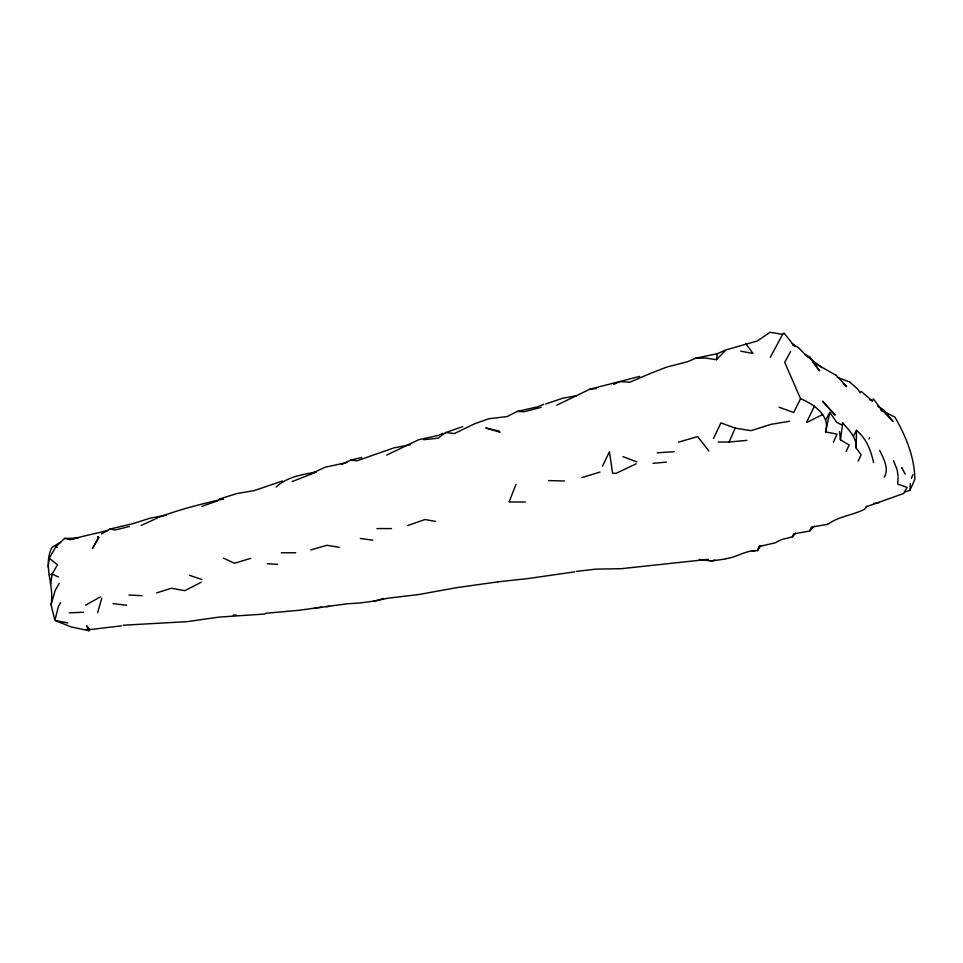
<?xml version="1.0" encoding="UTF-8"?>
<svg xmlns="http://www.w3.org/2000/svg" width="963" height="963" viewBox="0 0 963 963"><rect width="100%" height="100%" fill="white"/><g stroke="black" fill="none" stroke-linecap="round" stroke-linejoin="round"><path stroke-width="1.44" d="M121.374 625.866L90.004 629.573L89.005 630.717L71.262 626.961L54.903 620.389L51.039 604.716C54.686 585.468 42.504 565.871 51.966 547.417L60.693 542.085M858.141 461.06L861.175 454.813L856.107 447.976L856.528 430.353C866.483 438.671 870.949 450.383 873.597 462.637M98.683 537.908L97.588 536.776L98.683 537.908L92.46 548.501L98.708 537.101M905.039 491.9L909.975 490.275L910.348 483.522M898.106 477.166L897.672 484.016L907.062 487.374L903.631 493.477L866.086 506.863M48.15 566.966L49.233 558.179L55.914 546.719L64.665 538.365L77.979 538.305M50.714 584.108L52.146 574.068L57.491 564.848L49.233 558.179M846.152 451.466L849.125 445.038L840.422 439.79L842.842 423.01C848.993 430.268 856.901 437.563 856.107 447.976M650.133 373.536L666.757 367.059L687.678 361.679L695.719 358.188L705.241 358.019L716.46 359.681L717.375 353.686L725.777 349.966L757.315 340.962L770.075 332.283L782.63 334.33L783.954 333.042L794.571 346.199M809.787 358.477L809.991 357.225L804.972 354.492M833.404 442.186L837.052 434.108L825.532 431.93C830.84 415.775 813.386 403.87 800.566 398.718L784.713 362.353L790.599 351.495M825.532 431.93L829.889 412.405L836.642 422.276L841.638 424.948L842.842 423.01M97.612 612.769L101.801 598.071M51.039 604.716L55.228 590.319L59.273 583.361M901.597 468.307L901.813 467.597L905.172 474.121M884.251 477.227C889.391 468.427 883.48 458.424 879.64 450.335M509.186 501.747L515.987 484.377M775.865 542.446L781.715 539.509L792.405 536.86L793.62 533.863L809.63 531.034L814.385 526.195M911.407 478.226L912.936 474.518M718.193 442.041L729.16 442.017L735.166 428.138L751.02 430.654L771.014 424.334L789.636 421.24M909.975 490.275L914.85 479.405C914.573 457.04 905.954 436.42 894.976 417.232L883.035 411.008M809.63 531.034L811.424 527.074L827.458 524.402M713.523 438.478L720.95 422.901L735.166 428.138M602.429 466.273L609.447 451.719L612.6 473.339L616.151 473.29L636.194 463.781M806.777 421.926L814.481 406.025M800.566 398.718L793.693 412.477L779.067 407.229M770.316 357.297L782.63 334.33M868.987 438.947L869.673 437.587M760.072 545.6L757.508 550.619C746.036 550.005 736.851 557.228 726.054 558.696M853.435 436.203L856.528 430.353M825.616 420.073L829.889 412.405M869.854 399.753L872.334 400.909L873.441 398.899L882.734 411.466L880.567 409.684M60.645 602.682L58.322 606.702L54.903 620.389L67.807 622.953M760.734 545.696L757.508 550.619L759.061 546.527L775.323 542.819M866.965 506.141L864.75 509.138C853.062 515.217 839.002 516.228 828.469 523.932L827.626 524.089M792.405 536.86L795.582 533.249M716.46 359.681L725.235 350.701M462.83 426.609L445.544 432.604L438.201 438.165L423.84 439.694M276.044 487.097C286.842 476.95 302.141 474.53 316.201 472.051L292.186 481.596M101.404 533.959L110.119 529.036L133.436 523.499L150.469 518.082L166.406 515.121M85.551 605.185L100.453 596.831M442.691 433.326L438.959 435.264L418.688 439.73L386.657 455.126M201.291 582.206L184.86 590.668L171.342 588.261L156.62 592.895M543.71 404.316L537.583 406.831L517.119 411.454L507.104 416.582L488.999 418.736L474.651 423.732L454.5 433.519L445.544 432.604M807.018 422.372L822.655 414.511M341.66 464.503L350.508 460.158L361.57 457.473M556.746 405.206L589.898 389.184L639.637 376.413M141.152 525.437L157.426 518.034M613.624 384.393L619.835 381.601L629.838 382.203L649.856 373.68M310.074 474.073L325.506 467.139L346.909 462.529M158.967 517.203C179.768 509.439 201.7 503.854 223.211 499.003M201.833 506.382L217.65 500.808M407.674 525.557L424.9 519.551L435.481 521.368M545.624 404.015L562.91 398.164L576.608 395.721M219.143 499.135L236.826 493.562L254.388 490.552L282.315 481.031M250.717 558.335L234.539 563.283L223.416 558.095M581.881 477.588L600.081 472.026M383.43 598.492L375.522 600.888L360.066 602.958L347.053 603.801L298.735 610.301L265.523 613.323M678.47 442.161L697.669 436.564L708.84 450.973M310.724 549.969L326.842 545.287L339.253 547.285M49.269 574.815L52.146 574.068L58.406 577.006M541.302 407.325L524.329 411.731L517.119 411.454M108.253 530.36L69.637 539.509L64.665 538.365M699.307 559.431L711.019 561.044L715.04 560.045M129.415 526.472L115.319 529.963L110.119 529.036M695.719 358.188L717.375 353.686M373.138 601.345L387.896 598.216L418.724 594.532L456.269 587.731L497.642 581.881M410.178 444.762L393.915 447.891L357.056 460.771L350.508 460.158M574.779 571.841L528.133 578.546L497.931 581.821M873.814 503.384L879.183 502.614M711.019 561.044L725.404 558.985M621.52 568.652L708.287 559.347M314.323 608.062L321.654 607.184M589.898 389.184L596.253 388.558M69.637 539.509L73.898 539.099M729.16 442.017L746.927 440.368M653.058 463.311L666.396 462.132M576.512 571.372L596.001 569.121L620.991 568.712M326.06 606.642L329.587 606.353M657.248 452.827L674.305 451.695M264.957 614.021L218.95 617.102L187.039 621.653L123.047 625.24M219.733 499.159L223.368 499.003M69.288 612.829L83.576 612.251M233.239 615.128L236.152 615.032M281.292 552.798L295.701 552.714M376.918 528.579L391.52 528.567M509.427 501.952L525.425 502.036M752.223 550.824L755.028 550.884M548.754 480.597L564.402 480.982M128.97 595.002L142.115 595.7M267.485 563.692L277.705 564.426M113.056 603.62L126.695 605.258M360.367 538.473L372.813 540.147M740.776 351.158L752.994 353.505L745.856 343.731M189.518 575.308L201.809 579.497M837.16 377.327L849.643 381.962M622.953 456.667L636.928 461.879M792.922 344.706L798.207 347.426L808.342 357.622M793.006 344.947L795.534 346.006L792.152 343.683M55.914 546.719L57.551 547.453M816.768 364.315L835.8 375.149M86.465 629.381L89.005 630.717L86.598 625.794L90.004 629.573M877.738 406.181L883.601 409.769L893.014 421.493L884.034 412.056M810.894 359.307L822.005 367.649M849.462 381.878L857.612 388.944L860.152 392.784L861.127 391.303L872.334 400.909M843.347 383.659L846.585 386.584L836.028 375.016M812.435 361.823L819.489 370.767L809.991 357.225M893.471 460.639L897.071 469.547L898.022 475.927M839.58 431.568L840.422 439.79M498.545 430.943L485.785 427.981L500.002 432.231L498.545 430.943M834.921 414.933L822.691 401.354L834.921 414.933"/></g></svg>
